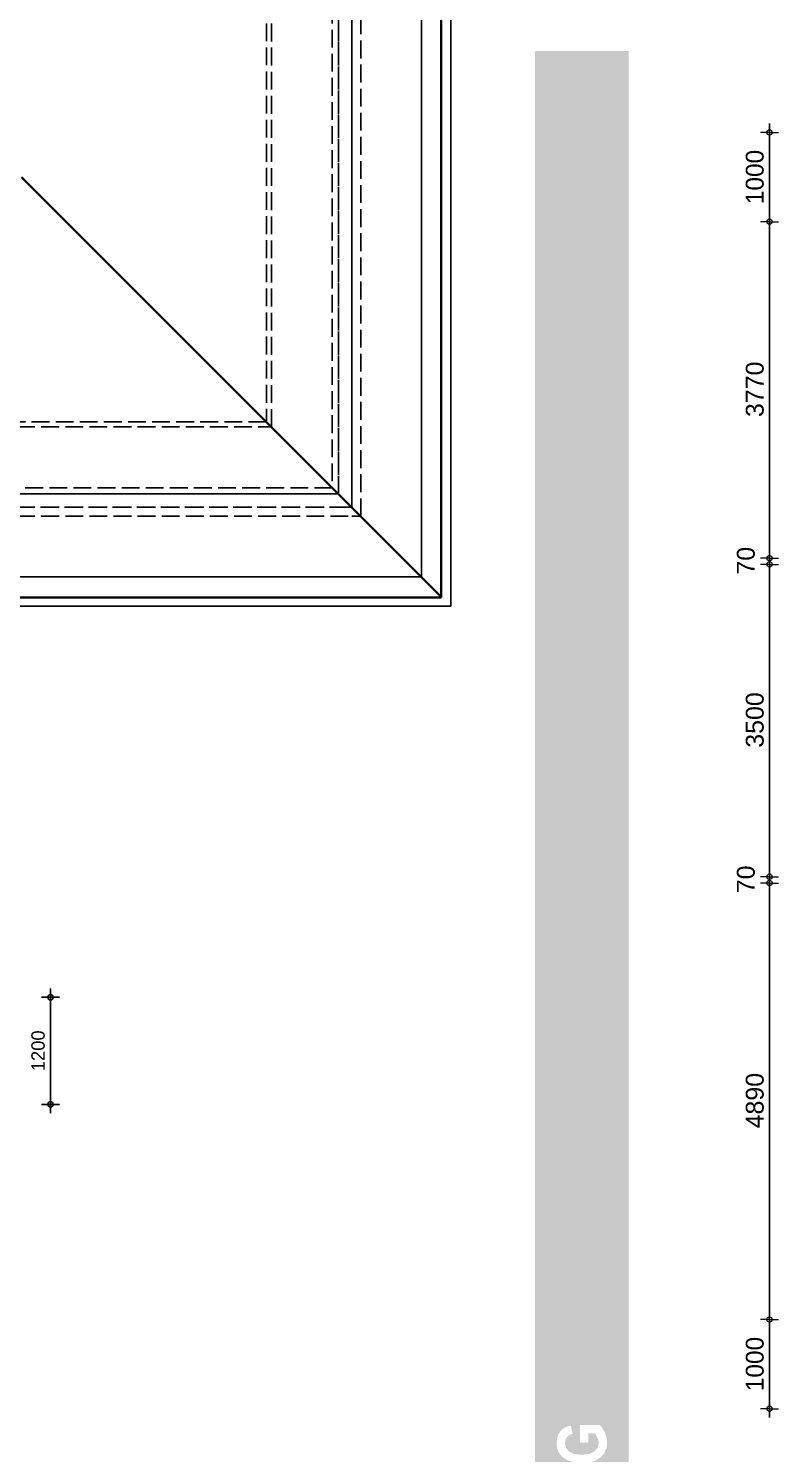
# Model space of a CAD drawing. Header units: millimetres. Extents: x 0 to 1200, y 0 to 841.
# Drawn here: x 459.2 to 543.2, y 150.5 to 310.1 of the extents above; entities that cross this region are included whole.
import ezdxf

# ---------------------------------------------------------------- set-up
doc = ezdxf.new("R2010")
doc.units = ezdxf.units.MM
doc.linetypes.add('PUNKT2_S9', pattern=[1, 0, -1])
doc.linetypes.add('VERDECKT2_S2', pattern=[2.7, 2, -0.7])
doc.layers.add('Standard', color=7, linetype='Continuous', lineweight=25)
doc.styles.add('ARIAL', font='arial.ttf')

msp = doc.modelspace()

# ---------------------------------------------------------------- hatches: boundary and pattern name
at = {"layer": 'Standard', "linetype": 'PUNKT2_S9', "lineweight": -3}
h = msp.add_hatch(color=23, dxfattribs=at)
h.paths.add_polyline_path([(519.38, 140.91), (519.35, 140.66), (519.34, 140.24), (519.34, 139.8), (520.9, 139.8), (520.9, 140.3), (520.88, 140.76), (520.82, 141.03), (520.71, 141.2), (520.55, 141.32), (520.35, 141.4), (520.12, 141.43), (519.84, 141.39), (519.62, 141.28), (519.47, 141.12)])
h.paths.add_polyline_path([(519.39, 130.3), (519.36, 130.01), (519.34, 129.54), (519.34, 129.12), (522.98, 129.12), (522.98, 129.81), (522.97, 130.15), (522.93, 130.37), (522.84, 130.58), (522.7, 130.74), (522.49, 130.88), (522.17, 130.99), (521.74, 131.06), (521.17, 131.08), (520.6, 131.06), (520.19, 130.99), (519.88, 130.87), (519.65, 130.72), (519.49, 130.53)])
h.paths.add_polyline_path([(520.72, 125.73), (520.67, 126.02), (520.58, 126.17), (520.44, 126.28), (520.25, 126.35), (520.02, 126.37), (519.77, 126.34), (519.58, 126.25), (519.44, 126.1), (519.36, 125.9), (519.35, 125.67), (519.34, 125.22), (519.34, 124.5), (520.74, 124.5), (520.74, 125.19)])
h.paths.add_polyline_path([(520.74, 97.79), (520.72, 98.33), (520.67, 98.62), (520.58, 98.77), (520.44, 98.88), (520.25, 98.95), (520.02, 98.98), (519.77, 98.94), (519.58, 98.85), (519.44, 98.7), (519.36, 98.5), (519.35, 98.28), (519.34, 97.83), (519.34, 97.11), (520.74, 97.11)])
h.paths.add_polyline_path([(526.41, 307.64), (515.91, 307.64), (515.91, 82.64), (526.41, 82.64)])
h.paths.add_polyline_path([(520.96, 151.68), (520.96, 153.67), (523.15, 153.67), (523.47, 153.32), (523.75, 152.83), (523.94, 152.27), (524, 151.71), (523.92, 151.04), (523.64, 150.46), (523.2, 149.99), (522.61, 149.65), (521.9, 149.45), (521.14, 149.39), (520.33, 149.46), (519.62, 149.69), (519.03, 150.05), (518.59, 150.56), (518.38, 151.06), (518.32, 151.66), (518.43, 152.42), (518.75, 152.99), (519.26, 153.39), (519.93, 153.61), (520.14, 152.69), (519.78, 152.55), (519.5, 152.33), (519.33, 152.03), (519.27, 151.66), (519.38, 151.12), (519.73, 150.7), (520.3, 150.43), (521.1, 150.34), (521.95, 150.43), (522.57, 150.7), (522.93, 151.12), (523.06, 151.65), (523.02, 151.94), (522.92, 152.23), (522.77, 152.51), (522.59, 152.74), (521.89, 152.74), (521.89, 151.68)], flags=16)
h.paths.add_polyline_path([(523.91, 147.64), (520.32, 145.79), (523.91, 145.79), (523.91, 144.93), (518.41, 144.93), (518.41, 145.83), (522.08, 147.71), (518.41, 147.71), (518.41, 148.57), (523.91, 148.57)], flags=16)
h.paths.add_polyline_path([(518.41, 143.11), (518.41, 144.04), (523.91, 144.04), (523.91, 143.11)], flags=16)
h.paths.add_polyline_path([(521.82, 140.95), (521.84, 140.4), (521.84, 139.8), (523.91, 139.8), (523.91, 138.87), (518.41, 138.87), (518.41, 140.36), (518.43, 141.05), (518.49, 141.46), (518.69, 141.82), (519.03, 142.12), (519.51, 142.32), (520.1, 142.38), (520.57, 142.34), (520.96, 142.23), (521.26, 142.05), (521.5, 141.84), (521.66, 141.6), (521.76, 141.36)], flags=16)
h.paths.add_polyline_path([(520.56, 135.53), (520.56, 137.83), (521.49, 137.83), (521.49, 135.53), (522.98, 135.53), (522.98, 138.09), (523.91, 138.09), (523.91, 134.6), (518.41, 134.6), (518.41, 138), (519.34, 138), (519.34, 135.53)], flags=16)
h.paths.add_polyline_path([(518.41, 133.72), (523.91, 133.72), (523.91, 132.79), (518.41, 132.79)], flags=16)
h.paths.add_polyline_path([(518.52, 130.76), (518.72, 131.13), (519.02, 131.45), (519.43, 131.7), (519.92, 131.89), (520.5, 132), (521.21, 132.04), (521.85, 132), (522.38, 131.9), (522.93, 131.69), (523.36, 131.41), (523.61, 131.12), (523.8, 130.76), (523.88, 130.4), (523.91, 129.94), (523.91, 128.19), (518.41, 128.19), (518.41, 129.89), (518.44, 130.39)], flags=16)
h.paths.add_polyline_path([(521.77, 125.3), (521.68, 125.16), (521.63, 124.96), (521.62, 124.69), (521.62, 124.5), (523.91, 124.5), (523.91, 123.58), (518.41, 123.58), (518.41, 125.52), (518.45, 126.16), (518.56, 126.59), (518.76, 126.89), (519.09, 127.13), (519.49, 127.28), (519.95, 127.33), (520.52, 127.25), (520.98, 127.02), (521.3, 126.64), (521.48, 126.12), (521.71, 126.39), (521.95, 126.61), (522.29, 126.84), (522.84, 127.14), (523.91, 127.7), (523.91, 126.59), (522.71, 125.92), (522.19, 125.62), (521.91, 125.43)], flags=16)
h.paths.add_polyline_path([(521.49, 122.53), (521.49, 120.23), (522.98, 120.23), (522.98, 122.79), (523.91, 122.79), (523.91, 119.3), (518.41, 119.3), (518.41, 122.7), (519.34, 122.7), (519.34, 120.23), (520.56, 120.23), (520.56, 122.53)], flags=16)
h.paths.add_polyline_path([(518.41, 115.57), (522.48, 116.73), (518.41, 117.85), (518.41, 118.83), (523.91, 117.19), (523.91, 116.2), (518.41, 114.56)], flags=16)
h.paths.add_polyline_path([(522.98, 109.91), (522.98, 112.47), (523.91, 112.47), (523.91, 108.98), (518.41, 108.98), (518.41, 112.38), (519.34, 112.38), (519.34, 109.91), (520.56, 109.91), (520.56, 112.21), (521.49, 112.21), (521.49, 109.91)], flags=16)
h.paths.add_polyline_path([(519.34, 107.03), (523.91, 107.03), (523.91, 106.1), (519.34, 106.1), (519.34, 104.74), (518.41, 104.74), (518.41, 108.39), (519.34, 108.39)], flags=16)
h.paths.add_polyline_path([(522.31, 103.37), (522.13, 103.34), (521.98, 103.27), (521.85, 103.14), (521.74, 102.94), (521.65, 102.67), (521.5, 102.2), (521.25, 101.56), (520.96, 101.15), (520.46, 100.84), (519.85, 100.73), (519.45, 100.78), (519.07, 100.93), (518.75, 101.17), (518.51, 101.5), (518.37, 101.91), (518.32, 102.4), (518.43, 103.16), (518.77, 103.7), (519.3, 104.04), (519.98, 104.16), (520.03, 103.24), (519.67, 103.14), (519.42, 102.98), (519.28, 102.74), (519.24, 102.4), (519.29, 102.04), (519.44, 101.76), (519.59, 101.65), (519.78, 101.62), (519.96, 101.65), (520.11, 101.75), (520.29, 102.05), (520.48, 102.6), (520.67, 103.19), (520.88, 103.6), (521.12, 103.89), (521.44, 104.11), (521.83, 104.25), (522.31, 104.29), (522.77, 104.24), (523.19, 104.07), (523.55, 103.81), (523.81, 103.46), (523.96, 103), (524.01, 102.46), (523.89, 101.69), (523.53, 101.12), (522.94, 100.75), (522.12, 100.57), (522.02, 101.47), (522.49, 101.59), (522.82, 101.79), (523.01, 102.09), (523.07, 102.47), (523.01, 102.86), (522.85, 103.14), (522.6, 103.31)], flags=16)
h.paths.add_polyline_path([(522.71, 98.52), (522.19, 98.22), (521.91, 98.04), (521.77, 97.9), (521.68, 97.76), (521.63, 97.57), (521.62, 97.29), (521.62, 97.11), (523.91, 97.11), (523.91, 96.18), (518.41, 96.18), (518.41, 98.13), (518.45, 98.76), (518.56, 99.19), (518.76, 99.49), (519.09, 99.73), (519.49, 99.88), (519.95, 99.93), (520.52, 99.85), (520.98, 99.63), (521.3, 99.25), (521.48, 98.72), (521.71, 98.99), (521.95, 99.21), (522.29, 99.44), (522.84, 99.74), (523.91, 100.3), (523.91, 99.19)], flags=16)
h.paths.add_polyline_path([(523.91, 91.91), (518.41, 91.91), (518.41, 95.3), (519.34, 95.3), (519.34, 92.83), (520.56, 92.83), (520.56, 95.13), (521.49, 95.13), (521.49, 92.83), (522.98, 92.83), (522.98, 95.39), (523.91, 95.39)], flags=16)
h.paths.add_polyline_path([(521.49, 90.86), (521.49, 88.56), (522.98, 88.56), (522.98, 91.12), (523.91, 91.12), (523.91, 87.64), (518.41, 87.64), (518.41, 91.03), (519.34, 91.03), (519.34, 88.56), (520.56, 88.56), (520.56, 90.86)], flags=16)

# ---------------------------------------------------------------- linework, layer by layer
at = {"layer": 'Standard', "color": 7, "linetype": 'Continuous', "lineweight": 25}
for p, q in [((506.49, 245.41), (506.49, 401.59)), ((506.49, 245.41), (506.49, 401.59)), ((503.2, 398.3), (503.2, 248.7)), ((503.2, 248.7), (446.1, 248.7)), ((446.1, 245.41), (506.49, 245.41)), ((446.1, 245.41), (506.49, 245.41))]:
    msp.add_line(p, q, dxfattribs=at)
at = {"layer": 'Standard', "color": 34, "linetype": 'Continuous', "lineweight": 18}
for p, q in [((505.42, 246.47), (505.42, 400.52)), ((505.42, 246.47), (458.4, 293.5)), ((458.4, 293.5), (505.42, 246.47)), ((447.1, 246.4), (505.42, 246.4)), ((505.42, 246.4), (505.42, 246.47))]:
    msp.add_line(p, q, dxfattribs=at)
at = {"layer": 'Standard', "color": 255, "linetype": 'Continuous', "lineweight": 35}
for p, q in [((505.42, 246.47), (505.42, 400.52)), ((505.42, 246.47), (458.4, 293.5)), ((458.4, 293.5), (505.42, 246.47)), ((447.1, 246.4), (505.42, 246.4)), ((505.42, 246.4), (505.42, 246.47))]:
    msp.add_line(p, q, dxfattribs=at)
at = {"layer": 'Standard', "color": 1, "linetype": 'VERDECKT2_S2', "lineweight": -3}
for p, q in [((503.2, 398.3), (503.2, 248.7)), ((495.4, 390), (495.4, 256.5)), ((495.4, 256.5), (495.4, 390)), ((496.4, 255.5), (496.4, 390.5)), ((493.21, 388.31), (493.21, 258.69)), ((493.9, 389), (493.9, 258)), ((493.9, 258), (493.9, 388.31)), ((485.82, 380.92), (485.82, 266.08)), ((486.4, 265.5), (486.4, 380.92)), ((485.82, 266.08), (447.1, 266.08)), ((447.1, 265.5), (485.82, 265.5)), ((485.82, 265.5), (486.4, 265.5)), ((493.21, 258.69), (447.1, 258.69)), ((493.9, 258), (447.1, 258)), ((447.1, 258), (493.21, 258)), ((493.21, 258), (493.9, 258)), ((494.9, 256.5), (447.1, 256.5)), ((447.1, 256.5), (494.9, 256.5)), ((447.1, 255.5), (495.4, 255.5)), ((495.4, 256.5), (494.9, 256.5)), ((494.9, 256.5), (495.4, 256.5)), ((495.4, 255.5), (496.4, 255.5)), ((503.2, 248.7), (447.1, 248.7))]:
    msp.add_line(p, q, dxfattribs=at)
at = {"layer": 'Standard', "color": 7, "linetype": 'Continuous', "lineweight": -3}
for p, q in [((542.19, 298.5), (542.19, 299.5)), ((542.19, 288.5), (542.19, 298.5)), ((542.19, 250.8), (542.19, 288.5)), ((542.19, 250.1), (542.19, 250.8)), ((542.19, 215.1), (542.19, 250.1)), ((542.19, 214.4), (542.19, 215.1)), ((542.19, 165.5), (542.19, 214.4)), ((461.64, 201.6), (460.64, 201.6)), ((461.64, 201.6), (461.64, 202.6)), ((461.64, 201.6), (462.64, 201.6)), ((461.64, 189.6), (461.64, 201.6)), ((461.64, 189.6), (460.64, 189.6)), ((461.64, 189.6), (461.64, 188.6)), ((461.64, 189.6), (462.64, 189.6)), ((542.19, 155.5), (542.19, 165.5)), ((542.19, 155.5), (542.19, 154.5))]:
    msp.add_line(p, q, dxfattribs=at)
at = {"layer": 'Standard', "color": 7, "linetype": 'Continuous', "lineweight": 18}
for p, q in [((542.19, 298.5), (541.19, 298.5)), ((542.19, 298.5), (543.19, 298.5)), ((542.19, 288.5), (541.19, 288.5)), ((542.19, 288.5), (543.19, 288.5)), ((542.19, 250.8), (541.19, 250.8)), ((542.19, 250.8), (543.19, 250.8)), ((542.19, 250.1), (541.19, 250.1)), ((542.19, 250.1), (543.19, 250.1)), ((542.19, 215.1), (541.19, 215.1)), ((542.19, 214.4), (541.19, 214.4)), ((542.19, 215.1), (543.19, 215.1)), ((542.19, 214.4), (543.19, 214.4)), ((542.19, 165.5), (541.19, 165.5)), ((542.19, 165.5), (543.19, 165.5)), ((542.19, 155.5), (541.19, 155.5)), ((542.19, 155.5), (543.19, 155.5))]:
    msp.add_line(p, q, dxfattribs=at)
for centre in [(542.19, 298.5), (542.19, 288.5), (542.19, 250.8), (542.19, 250.1), (542.19, 215.1), (542.19, 214.4), (542.19, 165.5), (542.19, 155.5)]:
    msp.add_circle(centre, 0.3, dxfattribs=at)
at = {"layer": 'Standard', "color": 7, "linetype": 'Continuous', "lineweight": -3}
for centre in [(461.64, 201.6), (461.64, 189.6)]:
    msp.add_circle(centre, 0.3, dxfattribs=at)

# ---------------------------------------------------------------- texts
at = {"layer": 'Standard', "color": 7, "linetype": 'Continuous', "lineweight": 18, "char_height": 2, "attachment_point": 7, "rotation": 90, "style": 'ARIAL'}
for s, insert, width in [('\\W0.98;1000', (541.56, 290.46), 7.2471), ('\\W1.00;3770', (541.56, 266.61), 7.2713), ('\\W1.00;70', (540.56, 248.96), 4.1331), ('\\W1.00;3500', (541.56, 229.56), 7.2713), ('\\W1.00;70', (540.56, 213.26), 4.1331), ('\\W1.00;4890', (541.56, 186.91), 7.2713), ('\\W0.98;1000', (541.56, 157.46), 7.2471)]:
    msp.add_mtext(s, dxfattribs=dict(at, insert=insert, width=width))
at = {"layer": 'Standard', "color": 7, "linetype": 'Continuous', "lineweight": -3, "insert": (461.01, 193.32), "char_height": 1.5, "width": 5.4353, "attachment_point": 7, "rotation": 90, "style": 'ARIAL'}
msp.add_mtext('\\W0.98;1200', dxfattribs=at)

doc.saveas('drawing.dxf')
